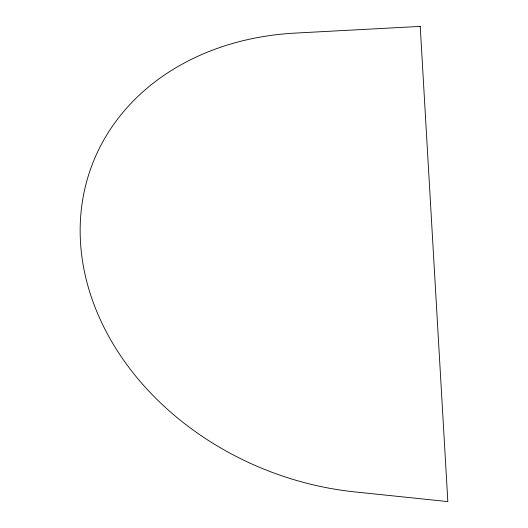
<?xml version="1.0" encoding="UTF-8"?>
<svg xmlns="http://www.w3.org/2000/svg" width="528" height="528" viewBox="0 0 528 528"><rect width="100%" height="100%" fill="white"/><g stroke="black" fill="none" stroke-linecap="round" stroke-linejoin="round"><path stroke-width="0.79" d="M420.229 26.4L295.317 33.086A275.59 223.08 21 0 0 81.814 256.139A275.59 223.08 21 0 0 354.796 491.905L447.836 501.6L420.229 26.4"/></g></svg>
